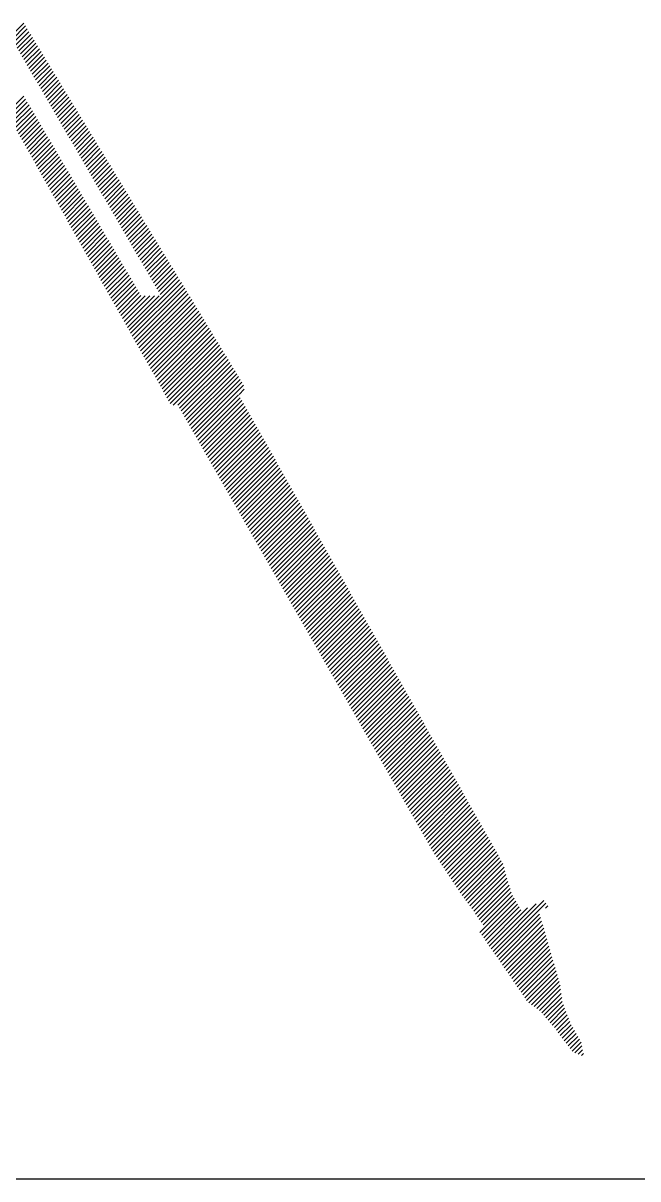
# Model space of a CAD drawing. Extents: x 271 to 16033, y -55852 to 2525.
# Drawn here: x 15932.459 to 15933.401, y -55795.2 to -55793.43 of the extents above; entities that cross this region are included whole.
import ezdxf

# ---------------------------------------------------------------- set-up
doc = ezdxf.new("R2010")
doc.units = 0
doc.header["$MEASUREMENT"] = 0
doc.layers.add('1501-KIR-BETON', color=30, linetype='Continuous')
doc.layers.add('LOGO', color=7, linetype='Continuous')

msp = doc.modelspace()

# ---------------------------------------------------------------- linework, layer by layer
at = {"layer": '1501-KIR-BETON', "color": 250, "linetype": 'Continuous', "ltscale": 0.125}
for p, q in [((15932.44006, -55793.45041, 1172.19571), (15932.46051, -55793.42995, 1172.19571)), ((15932.44264, -55793.45485, 1172.19571), (15932.46316, -55793.43432, 1172.19571)), ((15932.44521, -55793.45929, 1172.19571), (15932.46582, -55793.43868, 1172.19571)), ((15932.44779, -55793.46373, 1172.19571), (15932.46847, -55793.44305, 1172.19571)), ((15932.45037, -55793.46817, 1172.19571), (15932.47112, -55793.44741, 1172.19571)), ((15932.45295, -55793.4726, 1172.19571), (15932.47377, -55793.45178, 1172.19571)), ((15932.45553, -55793.47704, 1172.19571), (15932.47643, -55793.45615, 1172.19571)), ((15932.4581, -55793.48148, 1172.19571), (15932.47908, -55793.46051, 1172.19571)), ((15932.46068, -55793.48592, 1172.19571), (15932.48173, -55793.46488, 1172.19571)), ((15932.46326, -55793.49036, 1172.19571), (15932.48438, -55793.46924, 1172.19571)), ((15932.46584, -55793.4948, 1172.19571), (15932.48704, -55793.47361, 1172.19571)), ((15932.46842, -55793.49924, 1172.19571), (15932.48969, -55793.47797, 1172.19571)), ((15932.471, -55793.50368, 1172.19571), (15932.49234, -55793.48234, 1172.19571)), ((15932.47357, -55793.50812, 1172.19571), (15932.49499, -55793.4867, 1172.19571)), ((15932.47615, -55793.51256, 1172.19571), (15932.49765, -55793.49107, 1172.19571)), ((15932.47873, -55793.517, 1172.19571), (15932.5003, -55793.49543, 1172.19571)), ((15932.48131, -55793.52144, 1172.19571), (15932.50295, -55793.4998, 1172.19571)), ((15932.48389, -55793.52588, 1172.19571), (15932.5056, -55793.50416, 1172.19571)), ((15932.48646, -55793.53032, 1172.19571), (15932.50826, -55793.50853, 1172.19571)), ((15932.48904, -55793.53476, 1172.19571), (15932.51091, -55793.51289, 1172.19571)), ((15932.49162, -55793.5392, 1172.19571), (15932.51356, -55793.51726, 1172.19571)), ((15932.4942, -55793.54364, 1172.19571), (15932.51621, -55793.52162, 1172.19571)), ((15932.49678, -55793.54808, 1172.19571), (15932.51887, -55793.52599, 1172.19571)), ((15932.49935, -55793.55252, 1172.19571), (15932.52152, -55793.53035, 1172.19571)), ((15932.43477, -55793.56798, 1172.19571), (15932.46074, -55793.542, 1172.19571)), ((15932.4373, -55793.57247, 1172.19571), (15932.46334, -55793.54643, 1172.19571)), ((15932.43982, -55793.57696, 1172.19571), (15932.46594, -55793.55085, 1172.19571)), ((15932.50193, -55793.55696, 1172.19571), (15932.52417, -55793.53472, 1172.19571)), ((15932.50451, -55793.5614, 1172.19571), (15932.52682, -55793.53908, 1172.19571)), ((15932.50709, -55793.56584, 1172.19571), (15932.52948, -55793.54345, 1172.19571)), ((15932.50967, -55793.57028, 1172.19571), (15932.53213, -55793.54781, 1172.19571)), ((15932.44235, -55793.58145, 1172.19571), (15932.46854, -55793.55527, 1172.19571)), ((15932.44487, -55793.58595, 1172.19571), (15932.47113, -55793.55969, 1172.19571)), ((15932.4474, -55793.59044, 1172.19571), (15932.47373, -55793.56411, 1172.19571)), ((15932.44993, -55793.59493, 1172.19571), (15932.47633, -55793.56853, 1172.19571)), ((15932.51224, -55793.57472, 1172.19571), (15932.53478, -55793.55218, 1172.19571)), ((15932.51482, -55793.57916, 1172.19571), (15932.53743, -55793.55654, 1172.19571)), ((15932.5174, -55793.5836, 1172.19571), (15932.54009, -55793.56091, 1172.19571)), ((15932.51998, -55793.58804, 1172.19571), (15932.54274, -55793.56527, 1172.19571)), ((15932.45245, -55793.59942, 1172.19571), (15932.47892, -55793.57295, 1172.19571)), ((15932.45498, -55793.60391, 1172.19571), (15932.48152, -55793.57737, 1172.19571)), ((15932.45751, -55793.6084, 1172.19571), (15932.48412, -55793.58179, 1172.19571)), ((15932.46003, -55793.61289, 1172.19571), (15932.48672, -55793.58621, 1172.19571)), ((15932.52256, -55793.59248, 1172.19571), (15932.54539, -55793.56964, 1172.19571)), ((15932.52513, -55793.59692, 1172.19571), (15932.54804, -55793.57401, 1172.19571)), ((15932.52771, -55793.60136, 1172.19571), (15932.5507, -55793.57837, 1172.19571)), ((15932.53029, -55793.60579, 1172.19571), (15932.55335, -55793.58274, 1172.19571)), ((15932.46256, -55793.61738, 1172.19571), (15932.48931, -55793.59063, 1172.19571)), ((15932.46509, -55793.62188, 1172.19571), (15932.49191, -55793.59505, 1172.19571)), ((15932.46761, -55793.62637, 1172.19571), (15932.49451, -55793.59947, 1172.19571)), ((15932.47014, -55793.63086, 1172.19571), (15932.4971, -55793.60389, 1172.19571)), ((15932.53287, -55793.61023, 1172.19571), (15932.556, -55793.5871, 1172.19571)), ((15932.53545, -55793.61467, 1172.19571), (15932.55866, -55793.59147, 1172.19571)), ((15932.53802, -55793.61911, 1172.19571), (15932.56131, -55793.59583, 1172.19571)), ((15932.5406, -55793.62355, 1172.19571), (15932.56396, -55793.6002, 1172.19571)), ((15932.47266, -55793.63535, 1172.19571), (15932.4997, -55793.60831, 1172.19571)), ((15932.47519, -55793.63984, 1172.19571), (15932.5023, -55793.61273, 1172.19571)), ((15932.47772, -55793.64433, 1172.19571), (15932.5049, -55793.61715, 1172.19571)), ((15932.48024, -55793.64882, 1172.19571), (15932.50749, -55793.62158, 1172.19571)), ((15932.54318, -55793.62799, 1172.19571), (15932.56661, -55793.60456, 1172.19571)), ((15932.54576, -55793.63243, 1172.19571), (15932.56927, -55793.60893, 1172.19571)), ((15932.54834, -55793.63687, 1172.19571), (15932.57192, -55793.61329, 1172.19571)), ((15932.55091, -55793.64131, 1172.19571), (15932.57457, -55793.61766, 1172.19571)), ((15932.55349, -55793.64575, 1172.19571), (15932.57722, -55793.62202, 1172.19571)), ((15932.48277, -55793.65332, 1172.19571), (15932.51009, -55793.626, 1172.19571)), ((15932.4853, -55793.65781, 1172.19571), (15932.51269, -55793.63042, 1172.19571)), ((15932.48782, -55793.6623, 1172.19571), (15932.51528, -55793.63484, 1172.19571)), ((15932.49035, -55793.66679, 1172.19571), (15932.51788, -55793.63926, 1172.19571)), ((15932.55607, -55793.65019, 1172.19571), (15932.57988, -55793.62639, 1172.19571)), ((15932.55865, -55793.65463, 1172.19571), (15932.58253, -55793.63075, 1172.19571)), ((15932.56123, -55793.65907, 1172.19571), (15932.58518, -55793.63512, 1172.19571)), ((15932.56381, -55793.66351, 1172.19571), (15932.58783, -55793.63948, 1172.19571)), ((15932.49288, -55793.67128, 1172.19571), (15932.52048, -55793.64368, 1172.19571)), ((15932.4954, -55793.67577, 1172.19571), (15932.52308, -55793.6481, 1172.19571)), ((15932.49793, -55793.68026, 1172.19571), (15932.52567, -55793.65252, 1172.19571)), ((15932.50045, -55793.68476, 1172.19571), (15932.52827, -55793.65694, 1172.19571)), ((15932.56638, -55793.66795, 1172.19571), (15932.59049, -55793.64385, 1172.19571)), ((15932.56896, -55793.67239, 1172.19571), (15932.59314, -55793.64821, 1172.19571)), ((15932.57154, -55793.67683, 1172.19571), (15932.59579, -55793.65258, 1172.19571)), ((15932.57412, -55793.68127, 1172.19571), (15932.59844, -55793.65694, 1172.19571)), ((15932.50298, -55793.68925, 1172.19571), (15932.53087, -55793.66136, 1172.19571)), ((15932.50551, -55793.69374, 1172.19571), (15932.53346, -55793.66578, 1172.19571)), ((15932.50803, -55793.69823, 1172.19571), (15932.53606, -55793.6702, 1172.19571)), ((15932.51056, -55793.70272, 1172.19571), (15932.53866, -55793.67462, 1172.19571)), ((15932.5767, -55793.68571, 1172.19571), (15932.6011, -55793.66131, 1172.19571)), ((15932.57927, -55793.69015, 1172.19571), (15932.60375, -55793.66567, 1172.19571)), ((15932.58185, -55793.69459, 1172.19571), (15932.6064, -55793.67004, 1172.19571)), ((15932.58443, -55793.69903, 1172.19571), (15932.60905, -55793.6744, 1172.19571)), ((15932.51309, -55793.70721, 1172.19571), (15932.54126, -55793.67904, 1172.19571)), ((15932.51561, -55793.7117, 1172.19571), (15932.54385, -55793.68346, 1172.19571)), ((15932.51814, -55793.7162, 1172.19571), (15932.54645, -55793.68788, 1172.19571)), ((15932.52067, -55793.72069, 1172.19571), (15932.54905, -55793.6923, 1172.19571)), ((15932.58701, -55793.70347, 1172.19571), (15932.61171, -55793.67877, 1172.19571)), ((15932.58959, -55793.70791, 1172.19571), (15932.61436, -55793.68313, 1172.19571)), ((15932.59216, -55793.71235, 1172.19571), (15932.61701, -55793.6875, 1172.19571)), ((15932.59474, -55793.71679, 1172.19571), (15932.61966, -55793.69187, 1172.19571)), ((15932.52319, -55793.72518, 1172.19571), (15932.55164, -55793.69672, 1172.19571)), ((15932.52572, -55793.72967, 1172.19571), (15932.55424, -55793.70115, 1172.19571)), ((15932.52824, -55793.73416, 1172.19571), (15932.55684, -55793.70557, 1172.19571)), ((15932.53077, -55793.73865, 1172.19571), (15932.55944, -55793.70999, 1172.19571)), ((15932.59732, -55793.72123, 1172.19571), (15932.62232, -55793.69623, 1172.19571)), ((15932.5999, -55793.72567, 1172.19571), (15932.62497, -55793.7006, 1172.19571)), ((15932.60248, -55793.73011, 1172.19571), (15932.62762, -55793.70496, 1172.19571)), ((15932.60505, -55793.73455, 1172.19571), (15932.63027, -55793.70933, 1172.19571)), ((15932.5333, -55793.74314, 1172.19571), (15932.56203, -55793.71441, 1172.19571)), ((15932.53582, -55793.74763, 1172.19571), (15932.56463, -55793.71883, 1172.19571)), ((15932.53835, -55793.75213, 1172.19571), (15932.56723, -55793.72325, 1172.19571)), ((15932.54088, -55793.75662, 1172.19571), (15932.56982, -55793.72767, 1172.19571)), ((15932.60763, -55793.73899, 1172.19571), (15932.63293, -55793.71369, 1172.19571)), ((15932.61021, -55793.74342, 1172.19571), (15932.63558, -55793.71806, 1172.19571)), ((15932.61279, -55793.74786, 1172.19571), (15932.63823, -55793.72242, 1172.19571)), ((15932.61537, -55793.7523, 1172.19571), (15932.64088, -55793.72679, 1172.19571)), ((15932.5434, -55793.76111, 1172.19571), (15932.57242, -55793.73209, 1172.19571)), ((15932.54593, -55793.7656, 1172.19571), (15932.57502, -55793.73651, 1172.19571)), ((15932.54846, -55793.77009, 1172.19571), (15932.57762, -55793.74093, 1172.19571)), ((15932.55098, -55793.77458, 1172.19571), (15932.58021, -55793.74535, 1172.19571)), ((15932.61794, -55793.75674, 1172.19571), (15932.64354, -55793.73115, 1172.19571)), ((15932.62052, -55793.76118, 1172.19571), (15932.64619, -55793.73552, 1172.19571)), ((15932.6231, -55793.76562, 1172.19571), (15932.64884, -55793.73988, 1172.19571)), ((15932.62568, -55793.77006, 1172.19571), (15932.65149, -55793.74425, 1172.19571)), ((15932.55351, -55793.77907, 1172.19571), (15932.58281, -55793.74977, 1172.19571)), ((15932.55603, -55793.78357, 1172.19571), (15932.58541, -55793.75419, 1172.19571)), ((15932.55856, -55793.78806, 1172.19571), (15932.588, -55793.75861, 1172.19571)), ((15932.56109, -55793.79255, 1172.19571), (15932.5906, -55793.76303, 1172.19571)), ((15932.62826, -55793.7745, 1172.19571), (15932.65415, -55793.74861, 1172.19571)), ((15932.63083, -55793.77894, 1172.19571), (15932.6568, -55793.75298, 1172.19571)), ((15932.63341, -55793.78338, 1172.19571), (15932.65945, -55793.75734, 1172.19571)), ((15932.63599, -55793.78782, 1172.19571), (15932.6621, -55793.76171, 1172.19571)), ((15932.56361, -55793.79704, 1172.19571), (15932.5932, -55793.76745, 1172.19571)), ((15932.56614, -55793.80153, 1172.19571), (15932.5958, -55793.77187, 1172.19571)), ((15932.56867, -55793.80602, 1172.19571), (15932.59839, -55793.77629, 1172.19571)), ((15932.57119, -55793.81051, 1172.19571), (15932.60099, -55793.78072, 1172.19571)), ((15932.63857, -55793.79226, 1172.19571), (15932.66476, -55793.76607, 1172.19571)), ((15932.64115, -55793.7967, 1172.19571), (15932.66741, -55793.77044, 1172.19571)), ((15932.64373, -55793.80114, 1172.19571), (15932.67006, -55793.7748, 1172.19571)), ((15932.6463, -55793.80558, 1172.19571), (15932.67271, -55793.77917, 1172.19571)), ((15932.57372, -55793.81501, 1172.19571), (15932.60359, -55793.78514, 1172.19571)), ((15932.57625, -55793.8195, 1172.19571), (15932.60619, -55793.78956, 1172.19571)), ((15932.57877, -55793.82399, 1172.19571), (15932.60878, -55793.79398, 1172.19571)), ((15932.5813, -55793.82848, 1172.19571), (15932.61138, -55793.7984, 1172.19571)), ((15932.64888, -55793.81002, 1172.19571), (15932.67537, -55793.78353, 1172.19571)), ((15932.65146, -55793.81446, 1172.19571), (15932.67802, -55793.7879, 1172.19571)), ((15932.65404, -55793.8189, 1172.19571), (15932.68067, -55793.79226, 1172.19571)), ((15932.65662, -55793.82334, 1172.19571), (15932.68333, -55793.79663, 1172.19571)), ((15932.58382, -55793.83297, 1172.19571), (15932.61398, -55793.80282, 1172.19571)), ((15932.58635, -55793.83746, 1172.19571), (15932.61657, -55793.80724, 1172.19571)), ((15932.58888, -55793.84195, 1172.19571), (15932.61917, -55793.81166, 1172.19571)), ((15932.5914, -55793.84644, 1172.19571), (15932.62177, -55793.81608, 1172.19571)), ((15932.65919, -55793.82778, 1172.19571), (15932.68598, -55793.80099, 1172.19571)), ((15932.66177, -55793.83222, 1172.19571), (15932.68863, -55793.80536, 1172.19571)), ((15932.66435, -55793.83666, 1172.19571), (15932.69128, -55793.80972, 1172.19571)), ((15932.66693, -55793.8411, 1172.19571), (15932.69394, -55793.81409, 1172.19571)), ((15932.59393, -55793.85094, 1172.19571), (15932.62437, -55793.8205, 1172.19571)), ((15932.59646, -55793.85543, 1172.19571), (15932.62696, -55793.82492, 1172.19571)), ((15932.59898, -55793.85992, 1172.19571), (15932.62956, -55793.82934, 1172.19571)), ((15932.60151, -55793.86441, 1172.19571), (15932.63216, -55793.83376, 1172.19571)), ((15932.62172, -55793.90034, 1172.19571), (15932.69924, -55793.82282, 1172.19571)), ((15932.62425, -55793.90483, 1172.19571), (15932.70189, -55793.82719, 1172.19571)), ((15932.62677, -55793.90932, 1172.19571), (15932.70455, -55793.83155, 1172.19571)), ((15932.66951, -55793.84554, 1172.19571), (15932.69659, -55793.81846, 1172.19571)), ((15932.60404, -55793.8689, 1172.19571), (15932.63475, -55793.83818, 1172.19571)), ((15932.60656, -55793.87339, 1172.19571), (15932.63735, -55793.8426, 1172.19571)), ((15932.60909, -55793.87788, 1172.19571), (15932.63995, -55793.84702, 1172.19571)), ((15932.61161, -55793.88238, 1172.19571), (15932.64667, -55793.84732, 1172.19571)), ((15932.61414, -55793.88687, 1172.19571), (15932.65369, -55793.84732, 1172.19571)), ((15932.61667, -55793.89136, 1172.19571), (15932.66071, -55793.84732, 1172.19571)), ((15932.61919, -55793.89585, 1172.19571), (15932.66772, -55793.84732, 1172.19571)), ((15932.6293, -55793.91382, 1172.19571), (15932.7072, -55793.83592, 1172.19571)), ((15932.63183, -55793.91831, 1172.19571), (15932.70985, -55793.84028, 1172.19571)), ((15932.63435, -55793.9228, 1172.19571), (15932.7125, -55793.84465, 1172.19571)), ((15932.63688, -55793.92729, 1172.19571), (15932.71516, -55793.84901, 1172.19571)), ((15932.6394, -55793.93178, 1172.19571), (15932.71781, -55793.85338, 1172.19571)), ((15932.64193, -55793.93627, 1172.19571), (15932.72046, -55793.85774, 1172.19571)), ((15932.64446, -55793.94076, 1172.19571), (15932.72311, -55793.86211, 1172.19571)), ((15932.64698, -55793.94526, 1172.19571), (15932.72577, -55793.86647, 1172.19571)), ((15932.64951, -55793.94975, 1172.19571), (15932.72842, -55793.87084, 1172.19571)), ((15932.65204, -55793.95424, 1172.19571), (15932.73107, -55793.8752, 1172.19571)), ((15932.65456, -55793.95873, 1172.19571), (15932.73372, -55793.87957, 1172.19571)), ((15932.65709, -55793.96322, 1172.19571), (15932.73638, -55793.88393, 1172.19571)), ((15932.65962, -55793.96771, 1172.19571), (15932.73903, -55793.8883, 1172.19571)), ((15932.66214, -55793.9722, 1172.19571), (15932.74168, -55793.89266, 1172.19571)), ((15932.66467, -55793.97669, 1172.19571), (15932.74433, -55793.89703, 1172.19571)), ((15932.66719, -55793.98119, 1172.19571), (15932.74699, -55793.90139, 1172.19571)), ((15932.66972, -55793.98568, 1172.19571), (15932.74964, -55793.90576, 1172.19571)), ((15932.67225, -55793.99017, 1172.19571), (15932.75229, -55793.91012, 1172.19571)), ((15932.67477, -55793.99466, 1172.19571), (15932.75494, -55793.91449, 1172.19571)), ((15932.6773, -55793.99915, 1172.19571), (15932.7576, -55793.91885, 1172.19571)), ((15932.67983, -55794.00364, 1172.19571), (15932.76025, -55793.92322, 1172.19571)), ((15932.68235, -55794.00813, 1172.19571), (15932.7629, -55793.92758, 1172.19571)), ((15932.68488, -55794.01263, 1172.19571), (15932.76555, -55793.93195, 1172.19571)), ((15932.6895, -55794.01502, 1172.19571), (15932.76821, -55793.93632, 1172.19571)), ((15932.69652, -55794.01502, 1172.19571), (15932.77086, -55793.94068, 1172.19571)), ((15932.6992, -55794.01936, 1172.19571), (15932.77351, -55793.94505, 1172.19571)), ((15932.70175, -55794.02382, 1172.19571), (15932.77616, -55793.94941, 1172.19571)), ((15932.7043, -55794.02829, 1172.19571), (15932.77882, -55793.95378, 1172.19571)), ((15932.70686, -55794.03276, 1172.19571), (15932.78147, -55793.95814, 1172.19571)), ((15932.70941, -55794.03722, 1172.19571), (15932.78412, -55793.96251, 1172.19571)), ((15932.71196, -55794.04169, 1172.19571), (15932.78677, -55793.96687, 1172.19571)), ((15932.71451, -55794.04615, 1172.19571), (15932.78943, -55793.97124, 1172.19571)), ((15932.71706, -55794.05062, 1172.19571), (15932.79208, -55793.9756, 1172.19571)), ((15932.71962, -55794.05508, 1172.19571), (15932.79473, -55793.97997, 1172.19571)), ((15932.72217, -55794.05955, 1172.19571), (15932.79734, -55793.98438, 1172.19571)), ((15932.79034, -55793.99839, 1172.19571), (15932.79804, -55793.99069, 1172.19571)), ((15932.72472, -55794.06401, 1172.19571), (15932.78968, -55793.99905, 1172.19571)), ((15932.72727, -55794.06848, 1172.19571), (15932.79221, -55794.00354, 1172.19571)), ((15932.72983, -55794.07294, 1172.19571), (15932.79474, -55794.00803, 1172.19571)), ((15932.73238, -55794.07741, 1172.19571), (15932.79727, -55794.01251, 1172.19571)), ((15932.73493, -55794.08187, 1172.19571), (15932.7998, -55794.017, 1172.19571)), ((15932.73748, -55794.08634, 1172.19571), (15932.80233, -55794.02149, 1172.19571)), ((15932.74004, -55794.09081, 1172.19571), (15932.80486, -55794.02598, 1172.19571)), ((15932.74259, -55794.09527, 1172.19571), (15932.80739, -55794.03046, 1172.19571)), ((15932.74514, -55794.09974, 1172.19571), (15932.80992, -55794.03495, 1172.19571)), ((15932.74769, -55794.1042, 1172.19571), (15932.81246, -55794.03944, 1172.19571)), ((15932.75025, -55794.10867, 1172.19571), (15932.81499, -55794.04393, 1172.19571)), ((15932.7528, -55794.11313, 1172.19571), (15932.81752, -55794.04841, 1172.19571)), ((15932.75535, -55794.1176, 1172.19571), (15932.82005, -55794.0529, 1172.19571)), ((15932.7579, -55794.12206, 1172.19571), (15932.82258, -55794.05739, 1172.19571)), ((15932.76045, -55794.12653, 1172.19571), (15932.82511, -55794.06188, 1172.19571)), ((15932.76301, -55794.13099, 1172.19571), (15932.82764, -55794.06636, 1172.19571)), ((15932.76556, -55794.13546, 1172.19571), (15932.83017, -55794.07085, 1172.19571)), ((15932.76811, -55794.13992, 1172.19571), (15932.8327, -55794.07534, 1172.19571)), ((15932.77066, -55794.14439, 1172.19571), (15932.83523, -55794.07983, 1172.19571)), ((15932.77322, -55794.14886, 1172.19571), (15932.83776, -55794.08431, 1172.19571)), ((15932.77577, -55794.15332, 1172.19571), (15932.84029, -55794.0888, 1172.19571)), ((15932.77832, -55794.15779, 1172.19571), (15932.84282, -55794.09329, 1172.19571)), ((15932.78087, -55794.16225, 1172.19571), (15932.84535, -55794.09778, 1172.19571)), ((15932.78343, -55794.16672, 1172.19571), (15932.84788, -55794.10226, 1172.19571)), ((15932.78598, -55794.17118, 1172.19571), (15932.85041, -55794.10675, 1172.19571)), ((15932.78853, -55794.17565, 1172.19571), (15932.85294, -55794.11124, 1172.19571)), ((15932.79108, -55794.18011, 1172.19571), (15932.85547, -55794.11573, 1172.19571)), ((15932.79364, -55794.18458, 1172.19571), (15932.858, -55794.12021, 1172.19571)), ((15932.79619, -55794.18904, 1172.19571), (15932.86053, -55794.1247, 1172.19571)), ((15932.79874, -55794.19351, 1172.19571), (15932.86306, -55794.12919, 1172.19571)), ((15932.80129, -55794.19797, 1172.19571), (15932.86559, -55794.13368, 1172.19571)), ((15932.80384, -55794.20244, 1172.19571), (15932.86812, -55794.13816, 1172.19571)), ((15932.8064, -55794.20691, 1172.19571), (15932.87065, -55794.14265, 1172.19571)), ((15932.80895, -55794.21137, 1172.19571), (15932.87318, -55794.14714, 1172.19571)), ((15932.8115, -55794.21584, 1172.19571), (15932.87571, -55794.15163, 1172.19571)), ((15932.81405, -55794.2203, 1172.19571), (15932.87824, -55794.15611, 1172.19571)), ((15932.81661, -55794.22477, 1172.19571), (15932.88077, -55794.1606, 1172.19571)), ((15932.81916, -55794.22923, 1172.19571), (15932.8833, -55794.16509, 1172.19571)), ((15932.82171, -55794.2337, 1172.19571), (15932.88583, -55794.16958, 1172.19571)), ((15932.82426, -55794.23816, 1172.19571), (15932.88836, -55794.17406, 1172.19571)), ((15932.82682, -55794.24263, 1172.19571), (15932.89089, -55794.17855, 1172.19571)), ((15932.82937, -55794.24709, 1172.19571), (15932.89342, -55794.18304, 1172.19571)), ((15932.83192, -55794.25156, 1172.19571), (15932.89595, -55794.18752, 1172.19571)), ((15932.83447, -55794.25602, 1172.19571), (15932.89849, -55794.19201, 1172.19571)), ((15932.83702, -55794.26049, 1172.19571), (15932.90102, -55794.1965, 1172.19571)), ((15932.83958, -55794.26496, 1172.19571), (15932.90355, -55794.20099, 1172.19571)), ((15932.84213, -55794.26942, 1172.19571), (15932.90608, -55794.20547, 1172.19571)), ((15932.84468, -55794.27389, 1172.19571), (15932.90861, -55794.20996, 1172.19571)), ((15932.84723, -55794.27835, 1172.19571), (15932.91114, -55794.21445, 1172.19571)), ((15932.84979, -55794.28282, 1172.19571), (15932.91367, -55794.21894, 1172.19571)), ((15932.85234, -55794.28728, 1172.19571), (15932.9162, -55794.22342, 1172.19571)), ((15932.85489, -55794.29175, 1172.19571), (15932.91873, -55794.22791, 1172.19571)), ((15932.85744, -55794.29621, 1172.19571), (15932.92126, -55794.2324, 1172.19571)), ((15932.86, -55794.30068, 1172.19571), (15932.92379, -55794.23689, 1172.19571)), ((15932.86255, -55794.30514, 1172.19571), (15932.92632, -55794.24137, 1172.19571)), ((15932.8651, -55794.30961, 1172.19571), (15932.92885, -55794.24586, 1172.19571)), ((15932.86765, -55794.31407, 1172.19571), (15932.93138, -55794.25035, 1172.19571)), ((15932.87021, -55794.31854, 1172.19571), (15932.93391, -55794.25484, 1172.19571)), ((15932.87276, -55794.32301, 1172.19571), (15932.93644, -55794.25932, 1172.19571)), ((15932.87531, -55794.32747, 1172.19571), (15932.93897, -55794.26381, 1172.19571)), ((15932.87786, -55794.33194, 1172.19571), (15932.9415, -55794.2683, 1172.19571)), ((15932.88041, -55794.3364, 1172.19571), (15932.94403, -55794.27279, 1172.19571)), ((15932.88297, -55794.34087, 1172.19571), (15932.94656, -55794.27727, 1172.19571)), ((15932.88552, -55794.34533, 1172.19571), (15932.94909, -55794.28176, 1172.19571)), ((15932.88807, -55794.3498, 1172.19571), (15932.95162, -55794.28625, 1172.19571)), ((15932.89062, -55794.35426, 1172.19571), (15932.95415, -55794.29074, 1172.19571)), ((15932.89318, -55794.35873, 1172.19571), (15932.95668, -55794.29522, 1172.19571)), ((15932.89573, -55794.36319, 1172.19571), (15932.95921, -55794.29971, 1172.19571)), ((15932.89828, -55794.36766, 1172.19571), (15932.96174, -55794.3042, 1172.19571)), ((15932.90083, -55794.37212, 1172.19571), (15932.96427, -55794.30869, 1172.19571)), ((15932.90339, -55794.37659, 1172.19571), (15932.9668, -55794.31317, 1172.19571)), ((15932.90594, -55794.38106, 1172.19571), (15932.96933, -55794.31766, 1172.19571)), ((15932.90849, -55794.38552, 1172.19571), (15932.97186, -55794.32215, 1172.19571)), ((15932.91104, -55794.38999, 1172.19571), (15932.97439, -55794.32664, 1172.19571)), ((15932.9136, -55794.39445, 1172.19571), (15932.97692, -55794.33112, 1172.19571)), ((15932.91615, -55794.39892, 1172.19571), (15932.97945, -55794.33561, 1172.19571)), ((15932.9187, -55794.40338, 1172.19571), (15932.98199, -55794.3401, 1172.19571)), ((15932.92125, -55794.40785, 1172.19571), (15932.98452, -55794.34458, 1172.19571)), ((15932.9238, -55794.41231, 1172.19571), (15932.98705, -55794.34907, 1172.19571)), ((15932.92636, -55794.41678, 1172.19571), (15932.98958, -55794.35356, 1172.19571)), ((15932.92891, -55794.42124, 1172.19571), (15932.99211, -55794.35805, 1172.19571)), ((15932.93146, -55794.42571, 1172.19571), (15932.99464, -55794.36253, 1172.19571)), ((15932.93401, -55794.43018, 1172.19571), (15932.99717, -55794.36702, 1172.19571)), ((15932.93657, -55794.43464, 1172.19571), (15932.9997, -55794.37151, 1172.19571)), ((15932.93912, -55794.43911, 1172.19571), (15933.00223, -55794.376, 1172.19571)), ((15932.94167, -55794.44357, 1172.19571), (15933.00476, -55794.38048, 1172.19571)), ((15932.94422, -55794.44804, 1172.19571), (15933.00729, -55794.38497, 1172.19571)), ((15932.94678, -55794.4525, 1172.19571), (15933.00982, -55794.38946, 1172.19571)), ((15932.94933, -55794.45697, 1172.19571), (15933.01235, -55794.39395, 1172.19571)), ((15932.95188, -55794.46143, 1172.19571), (15933.01488, -55794.39843, 1172.19571)), ((15932.95443, -55794.4659, 1172.19571), (15933.01741, -55794.40292, 1172.19571)), ((15932.95699, -55794.47036, 1172.19571), (15933.01994, -55794.40741, 1172.19571)), ((15932.95954, -55794.47483, 1172.19571), (15933.02247, -55794.4119, 1172.19571)), ((15932.96209, -55794.47929, 1172.19571), (15933.025, -55794.41638, 1172.19571)), ((15932.96464, -55794.48376, 1172.19571), (15933.02753, -55794.42087, 1172.19571)), ((15932.96719, -55794.48823, 1172.19571), (15933.03006, -55794.42536, 1172.19571)), ((15932.96975, -55794.49269, 1172.19571), (15933.03259, -55794.42985, 1172.19571)), ((15932.9723, -55794.49716, 1172.19571), (15933.03512, -55794.43433, 1172.19571)), ((15932.97485, -55794.50162, 1172.19571), (15933.03765, -55794.43882, 1172.19571)), ((15932.9774, -55794.50609, 1172.19571), (15933.04018, -55794.44331, 1172.19571)), ((15932.97996, -55794.51055, 1172.19571), (15933.04271, -55794.4478, 1172.19571)), ((15932.98251, -55794.51502, 1172.19571), (15933.04524, -55794.45228, 1172.19571)), ((15932.98506, -55794.51948, 1172.19571), (15933.04777, -55794.45677, 1172.19571)), ((15932.98761, -55794.52395, 1172.19571), (15933.0503, -55794.46126, 1172.19571)), ((15932.99017, -55794.52841, 1172.19571), (15933.05283, -55794.46575, 1172.19571)), ((15932.99272, -55794.53288, 1172.19571), (15933.05536, -55794.47023, 1172.19571)), ((15932.99527, -55794.53734, 1172.19571), (15933.05789, -55794.47472, 1172.19571)), ((15932.99782, -55794.54181, 1172.19571), (15933.06042, -55794.47921, 1172.19571)), ((15933.00037, -55794.54628, 1172.19571), (15933.06295, -55794.4837, 1172.19571)), ((15933.00293, -55794.55074, 1172.19571), (15933.06549, -55794.48818, 1172.19571)), ((15933.00548, -55794.55521, 1172.19571), (15933.06802, -55794.49267, 1172.19571)), ((15933.00803, -55794.55967, 1172.19571), (15933.07055, -55794.49716, 1172.19571)), ((15933.01058, -55794.56414, 1172.19571), (15933.07308, -55794.50165, 1172.19571)), ((15933.01314, -55794.5686, 1172.19571), (15933.07561, -55794.50613, 1172.19571)), ((15933.01569, -55794.57307, 1172.19571), (15933.07814, -55794.51062, 1172.19571)), ((15933.01824, -55794.57753, 1172.19571), (15933.08067, -55794.51511, 1172.19571)), ((15933.02079, -55794.582, 1172.19571), (15933.0832, -55794.51959, 1172.19571)), ((15933.02335, -55794.58646, 1172.19571), (15933.08573, -55794.52408, 1172.19571)), ((15933.0259, -55794.59093, 1172.19571), (15933.08826, -55794.52857, 1172.19571)), ((15933.02845, -55794.59539, 1172.19571), (15933.09079, -55794.53306, 1172.19571)), ((15933.031, -55794.59986, 1172.19571), (15933.09332, -55794.53754, 1172.19571)), ((15933.03356, -55794.60433, 1172.19571), (15933.09585, -55794.54203, 1172.19571)), ((15933.03611, -55794.60879, 1172.19571), (15933.09838, -55794.54652, 1172.19571)), ((15933.03866, -55794.61326, 1172.19571), (15933.10091, -55794.55101, 1172.19571)), ((15933.04121, -55794.61772, 1172.19571), (15933.10344, -55794.55549, 1172.19571)), ((15933.04376, -55794.62219, 1172.19571), (15933.10597, -55794.55998, 1172.19571)), ((15933.04632, -55794.62665, 1172.19571), (15933.1085, -55794.56447, 1172.19571)), ((15933.04887, -55794.63112, 1172.19571), (15933.11103, -55794.56896, 1172.19571)), ((15933.05142, -55794.63558, 1172.19571), (15933.11356, -55794.57344, 1172.19571)), ((15933.05397, -55794.64005, 1172.19571), (15933.11609, -55794.57793, 1172.19571)), ((15933.05653, -55794.64451, 1172.19571), (15933.11862, -55794.58242, 1172.19571)), ((15933.05908, -55794.64898, 1172.19571), (15933.12115, -55794.58691, 1172.19571)), ((15933.06163, -55794.65344, 1172.19571), (15933.12368, -55794.59139, 1172.19571)), ((15933.06418, -55794.65791, 1172.19571), (15933.12621, -55794.59588, 1172.19571)), ((15933.06674, -55794.66238, 1172.19571), (15933.12874, -55794.60037, 1172.19571)), ((15933.06929, -55794.66684, 1172.19571), (15933.13127, -55794.60486, 1172.19571)), ((15933.07184, -55794.67131, 1172.19571), (15933.1338, -55794.60934, 1172.19571)), ((15933.07439, -55794.67577, 1172.19571), (15933.13633, -55794.61383, 1172.19571)), ((15933.07695, -55794.68024, 1172.19571), (15933.13886, -55794.61832, 1172.19571)), ((15933.0795, -55794.6847, 1172.19571), (15933.14139, -55794.62281, 1172.19571)), ((15933.08205, -55794.68917, 1172.19571), (15933.14392, -55794.62729, 1172.19571)), ((15933.0846, -55794.69363, 1172.19571), (15933.14645, -55794.63178, 1172.19571)), ((15933.08715, -55794.6981, 1172.19571), (15933.14898, -55794.63627, 1172.19571)), ((15933.0899, -55794.70237, 1172.19571), (15933.15152, -55794.64076, 1172.19571)), ((15933.0927, -55794.70659, 1172.19571), (15933.15405, -55794.64524, 1172.19571)), ((15933.09549, -55794.71082, 1172.19571), (15933.15658, -55794.64973, 1172.19571)), ((15933.09828, -55794.71505, 1172.19571), (15933.15911, -55794.65422, 1172.19571)), ((15933.10107, -55794.71928, 1172.19571), (15933.16164, -55794.65871, 1172.19571)), ((15933.10386, -55794.7235, 1172.19571), (15933.16417, -55794.66319, 1172.19571)), ((15933.10665, -55794.72773, 1172.19571), (15933.1667, -55794.66768, 1172.19571)), ((15933.10944, -55794.73196, 1172.19571), (15933.16923, -55794.67217, 1172.19571)), ((15933.11223, -55794.73618, 1172.19571), (15933.17176, -55794.67666, 1172.19571)), ((15933.11502, -55794.74041, 1172.19571), (15933.17429, -55794.68114, 1172.19571)), ((15933.11781, -55794.74464, 1172.19571), (15933.17682, -55794.68563, 1172.19571)), ((15933.1206, -55794.74887, 1172.19571), (15933.17935, -55794.69012, 1172.19571)), ((15933.12339, -55794.75309, 1172.19571), (15933.18188, -55794.6946, 1172.19571)), ((15933.12618, -55794.75732, 1172.19571), (15933.18441, -55794.69909, 1172.19571)), ((15933.12901, -55794.7615, 1172.19571), (15933.18694, -55794.70358, 1172.19571)), ((15933.13197, -55794.76557, 1172.19571), (15933.18947, -55794.70807, 1172.19571)), ((15933.13493, -55794.76963, 1172.19571), (15933.192, -55794.71255, 1172.19571)), ((15933.13788, -55794.77369, 1172.19571), (15933.19453, -55794.71704, 1172.19571)), ((15933.14084, -55794.77775, 1172.19571), (15933.19621, -55794.72238, 1172.19571)), ((15933.1438, -55794.78181, 1172.19571), (15933.19761, -55794.728, 1172.19571)), ((15933.14675, -55794.78587, 1172.19571), (15933.19901, -55794.73361, 1172.19571)), ((15933.14969, -55794.78995, 1172.19571), (15933.20043, -55794.73922, 1172.19571)), ((15933.15254, -55794.79412, 1172.19571), (15933.20211, -55794.74455, 1172.19571)), ((15933.1554, -55794.79828, 1172.19571), (15933.2038, -55794.74988, 1172.19571)), ((15933.15825, -55794.80245, 1172.19571), (15933.20548, -55794.75521, 1172.19571)), ((15933.15924, -55794.82251, 1172.19571), (15933.21174, -55794.77001, 1172.19571)), ((15933.1611, -55794.80661, 1172.19571), (15933.20717, -55794.76055, 1172.19571)), ((15933.16395, -55794.81078, 1172.19571), (15933.20917, -55794.76556, 1172.19571)), ((15933.16211, -55794.82666, 1172.19571), (15933.21432, -55794.77445, 1172.19571)), ((15933.16498, -55794.8308, 1172.19571), (15933.21689, -55794.77889, 1172.19571)), ((15933.16785, -55794.83495, 1172.19571), (15933.21947, -55794.78334, 1172.19571)), ((15933.17072, -55794.8391, 1172.19571), (15933.22204, -55794.78778, 1172.19571)), ((15933.17359, -55794.84325, 1172.19571), (15933.23233, -55794.78451, 1172.19571)), ((15933.17646, -55794.84739, 1172.19571), (15933.24516, -55794.77869, 1172.19571)), ((15933.17933, -55794.85154, 1172.19571), (15933.25719, -55794.77369, 1172.19571)), ((15933.18221, -55794.85569, 1172.19571), (15933.26027, -55794.77762, 1172.19571)), ((15933.25982, -55794.78509, 1172.19571), (15933.26336, -55794.78155, 1172.19571)), ((15933.18508, -55794.85983, 1172.19571), (15933.25063, -55794.79428, 1172.19571)), ((15933.18795, -55794.86398, 1172.19571), (15933.25221, -55794.79971, 1172.19571)), ((15933.19082, -55794.86813, 1172.19571), (15933.25379, -55794.80515, 1172.19571)), ((15933.19369, -55794.87227, 1172.19571), (15933.25537, -55794.81059, 1172.19571)), ((15933.19656, -55794.87642, 1172.19571), (15933.25695, -55794.81603, 1172.19571)), ((15933.19943, -55794.88057, 1172.19571), (15933.25852, -55794.82147, 1172.19571)), ((15933.20227, -55794.88475, 1172.19571), (15933.2601, -55794.82691, 1172.19571)), ((15933.20511, -55794.88892, 1172.19571), (15933.26168, -55794.83235, 1172.19571)), ((15933.20796, -55794.8931, 1172.19571), (15933.26326, -55794.83779, 1172.19571)), ((15933.2108, -55794.89727, 1172.19571), (15933.26484, -55794.84323, 1172.19571)), ((15933.21364, -55794.90144, 1172.19571), (15933.26641, -55794.84867, 1172.19571)), ((15933.21649, -55794.90562, 1172.19571), (15933.26799, -55794.85411, 1172.19571)), ((15933.21933, -55794.90979, 1172.19571), (15933.26957, -55794.85955, 1172.19571)), ((15933.22217, -55794.91397, 1172.19571), (15933.27115, -55794.86499, 1172.19571)), ((15933.22502, -55794.91814, 1172.19571), (15933.27273, -55794.87043, 1172.19571)), ((15933.22786, -55794.92232, 1172.19571), (15933.27431, -55794.87587, 1172.19571)), ((15933.2307, -55794.92649, 1172.19571), (15933.27588, -55794.88131, 1172.19571)), ((15933.23424, -55794.92997, 1172.19571), (15933.27746, -55794.88675, 1172.19571)), ((15933.23825, -55794.93298, 1172.19571), (15933.27904, -55794.89219, 1172.19571)), ((15933.24226, -55794.93599, 1172.19571), (15933.28062, -55794.89763, 1172.19571)), ((15933.24627, -55794.93899, 1172.19571), (15933.282, -55794.90326, 1172.19571)), ((15933.25028, -55794.942, 1172.19571), (15933.28285, -55794.90944, 1172.19571)), ((15933.25401, -55794.94529, 1172.19571), (15933.28369, -55794.91561, 1172.19571)), ((15933.25722, -55794.9491, 1172.19571), (15933.28453, -55794.92179, 1172.19571)), ((15933.26042, -55794.95291, 1172.19571), (15933.28537, -55794.92796, 1172.19571)), ((15933.26363, -55794.95672, 1172.19571), (15933.28703, -55794.93332, 1172.19571)), ((15933.26684, -55794.96053, 1172.19571), (15933.289, -55794.93837, 1172.19571)), ((15933.27005, -55794.96433, 1172.19571), (15933.29096, -55794.94342, 1172.19571)), ((15933.27326, -55794.96814, 1172.19571), (15933.29293, -55794.94848, 1172.19571)), ((15933.27631, -55794.97212, 1172.19571), (15933.2949, -55794.95353, 1172.19571)), ((15933.27932, -55794.97612, 1172.19571), (15933.29686, -55794.95858, 1172.19571)), ((15933.28233, -55794.98013, 1172.19571), (15933.29885, -55794.96361, 1172.19571)), ((15933.28533, -55794.98414, 1172.19571), (15933.30139, -55794.96808, 1172.19571)), ((15933.28834, -55794.98815, 1172.19571), (15933.30394, -55794.97256, 1172.19571)), ((15933.29135, -55794.99216, 1172.19571), (15933.30649, -55794.97703, 1172.19571)), ((15933.29436, -55794.99617, 1172.19571), (15933.30903, -55794.9815, 1172.19571)), ((15933.29737, -55795.00018, 1172.19571), (15933.31158, -55794.98597, 1172.19571)), ((15933.30038, -55795.00419, 1172.19571), (15933.31412, -55794.99044, 1172.19571)), ((15933.30476, -55795.00682, 1172.19571), (15933.31544, -55794.99614, 1172.19571)), ((15933.30983, -55795.00877, 1172.19571), (15933.31655, -55795.00205, 1172.19571)), ((15933.3149, -55795.01072, 1172.19571), (15933.31766, -55795.00796, 1172.19571))]:
    msp.add_line(p, q, dxfattribs=at)
at = {"layer": 'LOGO', "color": 250, "linetype": 'Continuous', "ltscale": 0.01}
msp.add_line((15929.7372, -55795.19972, 1172.19571), (15944.64714, -55795.19972, 1172.19571), dxfattribs=at)

doc.saveas('drawing.dxf')
